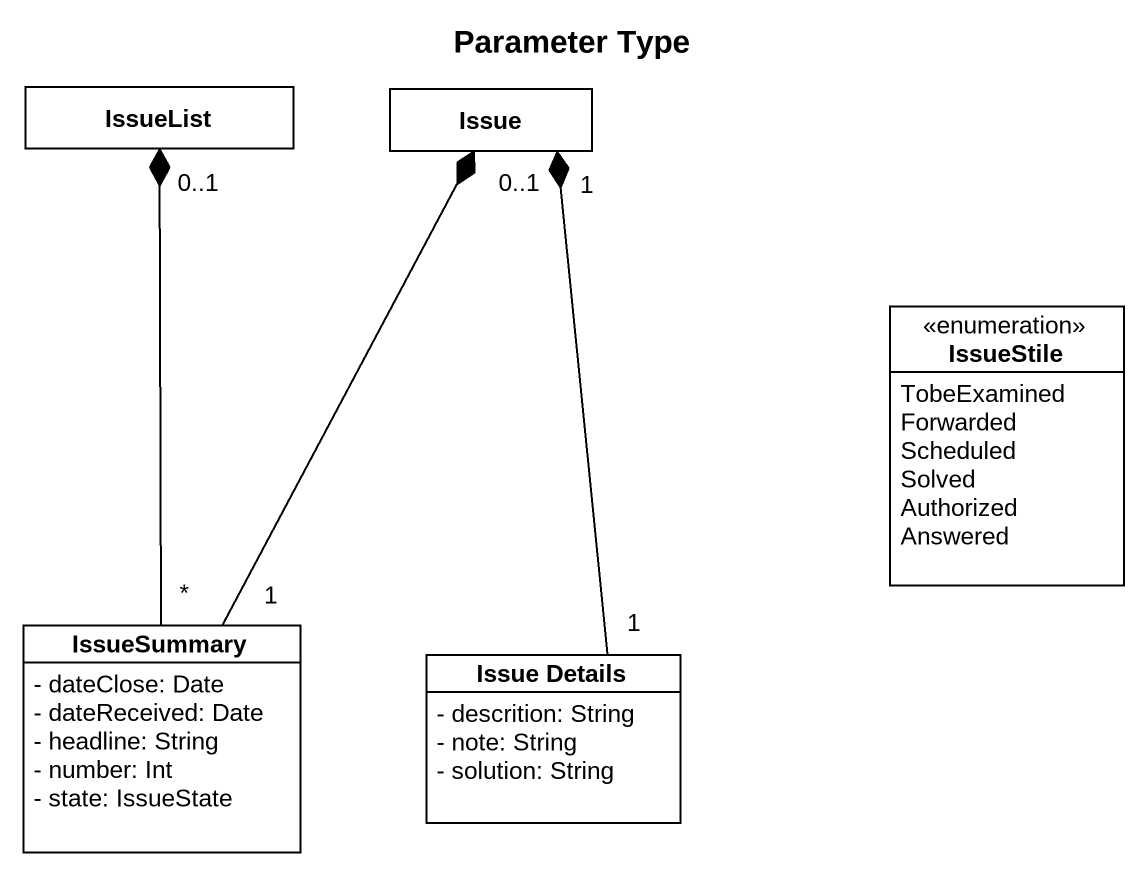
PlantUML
@startuml
title Parameter Type
hide circle
hide empty members
skinparam classAttributeIconSize 0
class IssueList
class Issue
enum IssueStile {
  TobeExamined
  Forwarded
  Scheduled
  Solved
  Authorized
  Answered
}
class IssueSummary {
  - dateClose: Date
  - dateReceived: Date
  - headline: String
  - number: Int
  - state: IssueState
}
class "Issue Details" as Issue_Details {
  - descrition: String
  - note: String
  - solution: String
}
IssueSummary "*" -up-* "0..1" IssueList
IssueSummary "1" -up-* "0..1" Issue
Issue_Details "1" -up-* "1" Issue
@enduml
